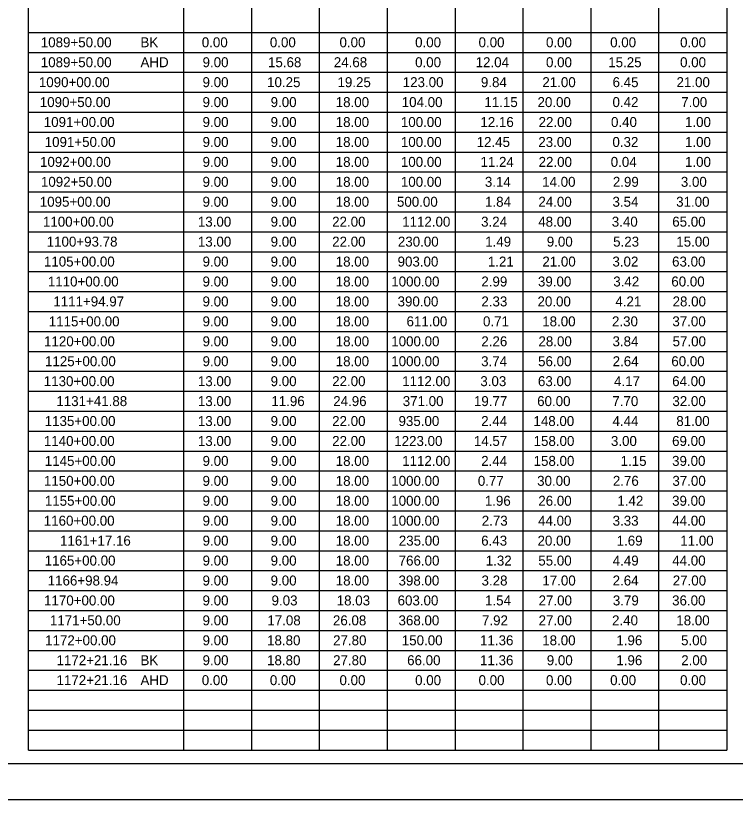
# Model space of a CAD drawing. Extents: x -61 to -14, y -133 to 32.
# Drawn here: x -45.51 to -35.4, y -16.67 to -5.66 of the extents above; entities that cross this region are included whole.
import ezdxf

# ---------------------------------------------------------------- set-up
doc = ezdxf.new("R2010")
doc.units = 0
for name, color, linetype in [('SH_Border', 7, 'Continuous'), ('SH_Cut_Line', 7, 'Continuous'), ('SH_Data', 7, 'Continuous'), ('SH_Text', 7, 'Continuous')]:
    doc.layers.add(name, color=color, linetype=linetype)

msp = doc.modelspace()

# ---------------------------------------------------------------- linework, layer by layer
at = {"layer": 'SH_Border'}
msp.add_lwpolyline([(-55.814, 4.834), (-23.814, 4.834), (-23.814, -16.166), (-55.814, -16.166)], close=True, dxfattribs=at)
at = {"layer": 'SH_Cut_Line'}
msp.add_lwpolyline([(-57.314, -16.666), (-23.314, -16.666), (-23.314, 5.334), (-57.314, 5.334)], close=True, dxfattribs=at)
at = {"layer": 'SH_Data'}
for p, q in [((-45.328, -5.893), (-35.523, -5.893)), ((-45.328, -6.173), (-35.523, -6.173)), ((-45.328, -6.453), (-35.523, -6.453)), ((-45.328, -6.733), (-35.523, -6.733)), ((-45.328, -7.013), (-35.523, -7.013)), ((-45.328, -7.293), (-35.523, -7.293)), ((-45.328, -7.573), (-35.523, -7.573)), ((-45.328, -7.853), (-35.523, -7.853)), ((-45.328, -8.133), (-35.523, -8.133)), ((-45.328, -8.413), (-35.523, -8.413)), ((-45.328, -8.693), (-35.523, -8.693)), ((-45.328, -8.973), (-35.523, -8.973)), ((-45.328, -9.253), (-35.523, -9.253)), ((-45.328, -9.533), (-35.523, -9.533)), ((-45.328, -9.813), (-35.523, -9.813)), ((-45.328, -10.093), (-35.523, -10.093)), ((-45.328, -10.373), (-35.523, -10.373)), ((-45.328, -10.653), (-35.523, -10.653)), ((-45.328, -10.933), (-35.523, -10.933)), ((-45.328, -11.213), (-35.523, -11.213)), ((-45.328, -11.493), (-35.523, -11.493)), ((-45.328, -11.773), (-35.523, -11.773)), ((-45.328, -12.053), (-35.523, -12.053)), ((-45.328, -12.333), (-35.523, -12.333)), ((-45.328, -12.613), (-35.523, -12.613)), ((-45.328, -12.893), (-35.523, -12.893)), ((-45.328, -13.173), (-35.523, -13.173)), ((-45.328, -13.453), (-35.523, -13.453)), ((-45.328, -13.733), (-35.523, -13.733)), ((-45.328, -14.013), (-35.523, -14.013)), ((-45.328, -14.293), (-35.523, -14.293)), ((-45.328, -14.573), (-35.523, -14.573)), ((-45.328, -14.853), (-35.523, -14.853)), ((-45.328, -15.133), (-35.523, -15.133)), ((-45.328, -15.413), (-35.523, -15.413)), ((-45.328, -15.693), (-35.523, -15.693))]:
    msp.add_line(p, q, dxfattribs=at)
at = {"layer": 'SH_Text'}
for p, q in [((-45.328, -15.973), (-45.328, 4.834)), ((-35.523, 4.834), (-35.523, -15.973)), ((-43.145, -15.973), (-43.145, 4.274)), ((-39.334, -15.973), (-39.334, 4.274)), ((-37.428, -15.973), (-37.428, 4.274)), ((-42.192, -15.973), (-42.192, 2.507)), ((-41.24, -15.973), (-41.24, 2.507)), ((-40.287, -15.973), (-40.287, 2.507)), ((-38.381, -15.973), (-38.381, 2.507)), ((-36.475, -15.973), (-36.475, 2.507)), ((-45.328, -15.973), (-35.523, -15.973))]:
    msp.add_line(p, q, dxfattribs=at)

# ---------------------------------------------------------------- texts
for s, p in [('1089+50.00', (-45.156, -6.102)), ('BK', (-43.756, -6.102)), ('0.00', (-42.895, -6.102)), ('0.00', (-41.939, -6.102)), ('0.00', (-40.961, -6.102)), ('0.00', (-39.899, -6.102)), ('0.00', (-39.008, -6.102)), ('0.00', (-38.061, -6.102)), ('0.00', (-37.16, -6.102)), ('0.00', (-36.178, -6.102)), ('1089+50.00', (-45.156, -6.382)), ('AHD', (-43.756, -6.382)), ('9.00', (-42.884, -6.382)), ('15.68', (-41.965, -6.382)), ('24.68', (-41.041, -6.382)), ('0.00', (-39.899, -6.382)), ('12.04', (-39.049, -6.382)), ('0.00', (-38.061, -6.382)), ('15.25', (-37.187, -6.382)), ('0.00', (-36.178, -6.382)), ('1090+00.00', (-45.183, -6.662)), ('9.00', (-42.884, -6.662)), ('10.25', (-41.978, -6.662)), ('19.25', (-40.989, -6.662)), ('123.00', (-40.073, -6.662)), ('9.84', (-38.975, -6.662)), ('21.00', (-38.112, -6.662)), ('6.45', (-37.126, -6.662)), ('21.00', (-36.228, -6.662)), ('1090+50.00', (-45.17, -6.942)), ('9.00', (-42.884, -6.942)), ('9.00', (-41.928, -6.942)), ('18.00', (-41.014, -6.942)), ('104.00', (-40.087, -6.942)), ('11.15', (-38.926, -6.942)), ('20.00', (-38.18, -6.942)), ('0.42', (-37.127, -6.942)), ('7.00', (-36.162, -6.942)), ('1091+00.00', (-45.114, -7.222)), ('9.00', (-42.884, -7.222)), ('9.00', (-41.928, -7.222)), ('18.00', (-41.014, -7.222)), ('100.00', (-40.099, -7.222)), ('12.16', (-38.982, -7.222)), ('22.00', (-38.165, -7.222)), ('0.40', (-37.148, -7.222)), ('1.00', (-36.109, -7.222)), ('1091+50.00', (-45.101, -7.502)), ('9.00', (-42.884, -7.502)), ('9.00', (-41.928, -7.502)), ('18.00', (-41.014, -7.502)), ('100.00', (-40.099, -7.502)), ('12.45', (-39.035, -7.502)), ('23.00', (-38.169, -7.502)), ('0.32', (-37.128, -7.502)), ('1.00', (-36.109, -7.502)), ('1092+00.00', (-45.167, -7.782)), ('9.00', (-42.884, -7.782)), ('9.00', (-41.928, -7.782)), ('18.00', (-41.014, -7.782)), ('100.00', (-40.099, -7.782)), ('11.24', (-38.981, -7.782)), ('22.00', (-38.165, -7.782)), ('0.04', (-37.152, -7.782)), ('1.00', (-36.109, -7.782)), ('1092+50.00', (-45.154, -8.062)), ('9.00', (-42.884, -8.062)), ('9.00', (-41.928, -8.062)), ('18.00', (-41.014, -8.062)), ('100.00', (-40.099, -8.062)), ('3.14', (-38.919, -8.062)), ('14.00', (-38.115, -8.062)), ('2.99', (-37.122, -8.062)), ('3.00', (-36.167, -8.062)), ('1095+00.00', (-45.17, -8.342)), ('9.00', (-42.884, -8.342)), ('9.00', (-41.928, -8.342)), ('18.00', (-41.014, -8.342)), ('500.00', (-40.154, -8.342)), ('1.84', (-38.917, -8.342)), ('24.00', (-38.168, -8.342)), ('3.54', (-37.127, -8.342)), ('31.00', (-36.233, -8.342)), ('1100+00.00', (-45.126, -8.622)), ('13.00', (-42.95, -8.622)), ('9.00', (-41.928, -8.622)), ('22.00', (-41.064, -8.622)), ('1112.00', (-40.081, -8.622)), ('3.24', (-38.972, -8.622)), ('48.00', (-38.17, -8.622)), ('3.40', (-37.137, -8.622)), ('65.00', (-36.288, -8.622)), ('1100+93.78', (-45.073, -8.902)), ('13.00', (-42.95, -8.902)), ('9.00', (-41.928, -8.902)), ('22.00', (-41.064, -8.902)), ('230.00', (-40.141, -8.902)), ('1.49', (-38.915, -8.902)), ('9.00', (-38.05, -8.902)), ('5.23', (-37.118, -8.902)), ('15.00', (-36.231, -8.902)), ('1105+00.00', (-45.112, -9.182)), ('9.00', (-42.884, -9.182)), ('9.00', (-41.928, -9.182)), ('18.00', (-41.014, -9.182)), ('903.00', (-40.145, -9.182)), ('1.21', (-38.878, -9.182)), ('21.00', (-38.112, -9.182)), ('3.02', (-37.128, -9.182)), ('63.00', (-36.29, -9.182)), ('1110+00.00', (-45.057, -9.462)), ('9.00', (-42.884, -9.462)), ('9.00', (-41.928, -9.462)), ('18.00', (-41.014, -9.462)), ('1000.00', (-40.234, -9.462)), ('2.99', (-38.969, -9.462)), ('39.00', (-38.174, -9.462)), ('3.42', (-37.116, -9.462)), ('60.00', (-36.301, -9.462)), ('1111+94.97', (-44.98, -9.742)), ('9.00', (-42.884, -9.742)), ('9.00', (-41.928, -9.742)), ('18.00', (-41.014, -9.742)), ('390.00', (-40.145, -9.742)), ('2.33', (-38.968, -9.742)), ('20.00', (-38.18, -9.742)), ('4.21', (-37.087, -9.742)), ('28.00', (-36.283, -9.742)), ('1115+00.00', (-45.044, -10.022)), ('9.00', (-42.884, -10.022)), ('9.00', (-41.928, -10.022)), ('18.00', (-41.014, -10.022)), ('611.00', (-40.02, -10.022)), ('0.71', (-38.946, -10.022)), ('18.00', (-38.114, -10.022)), ('2.30', (-37.134, -10.022)), ('37.00', (-36.286, -10.022)), ('1120+00.00', (-45.11, -10.302)), ('9.00', (-42.884, -10.302)), ('9.00', (-41.928, -10.302)), ('18.00', (-41.014, -10.302)), ('1000.00', (-40.234, -10.302)), ('2.26', (-38.969, -10.302)), ('28.00', (-38.167, -10.302)), ('3.84', (-37.127, -10.302)), ('57.00', (-36.283, -10.302)), ('1125+00.00', (-45.097, -10.582)), ('9.00', (-42.884, -10.582)), ('9.00', (-41.928, -10.582)), ('18.00', (-41.014, -10.582)), ('1000.00', (-40.234, -10.582)), ('3.74', (-38.972, -10.582)), ('56.00', (-38.172, -10.582)), ('2.64', (-37.125, -10.582)), ('60.00', (-36.301, -10.582)), ('1130+00.00', (-45.114, -10.862)), ('13.00', (-42.95, -10.862)), ('9.00', (-41.928, -10.862)), ('22.00', (-41.064, -10.862)), ('1112.00', (-40.081, -10.862)), ('3.03', (-38.983, -10.862)), ('63.00', (-38.174, -10.862)), ('4.17', (-37.105, -10.862)), ('64.00', (-36.289, -10.862)), ('1131+41.88', (-44.937, -11.142)), ('13.00', (-42.95, -11.142)), ('11.96', (-41.918, -11.142)), ('24.96', (-41.049, -11.142)), ('371.00', (-40.073, -11.142)), ('19.77', (-39.073, -11.142)), ('60.00', (-38.185, -11.142)), ('7.70', (-37.129, -11.142)), ('32.00', (-36.286, -11.142)), ('1135+00.00', (-45.101, -11.422)), ('13.00', (-42.95, -11.422)), ('9.00', (-41.928, -11.422)), ('22.00', (-41.064, -11.422)), ('935.00', (-40.132, -11.422)), ('2.44', (-38.971, -11.422)), ('148.00', (-38.237, -11.422)), ('4.44', (-37.127, -11.422)), ('81.00', (-36.231, -11.422)), ('1140+00.00', (-45.113, -11.702)), ('13.00', (-42.95, -11.702)), ('9.00', (-41.928, -11.702)), ('22.00', (-41.064, -11.702)), ('1223.00', (-40.192, -11.702)), ('14.57', (-39.074, -11.702)), ('158.00', (-38.235, -11.702)), ('3.00', (-37.149, -11.702)), ('69.00', (-36.29, -11.702)), ('1145+00.00', (-45.1, -11.982)), ('9.00', (-42.884, -11.982)), ('9.00', (-41.928, -11.982)), ('18.00', (-41.014, -11.982)), ('1112.00', (-40.081, -11.982)), ('2.44', (-38.971, -11.982)), ('158.00', (-38.235, -11.982)), ('1.15', (-37.013, -11.982)), ('39.00', (-36.29, -11.982)), ('1150+00.00', (-45.112, -12.262)), ('9.00', (-42.884, -12.262)), ('9.00', (-41.928, -12.262)), ('18.00', (-41.014, -12.262)), ('1000.00', (-40.234, -12.262)), ('0.77', (-39.018, -12.262)), ('30.00', (-38.185, -12.262)), ('2.76', (-37.122, -12.262)), ('37.00', (-36.286, -12.262)), ('1155+00.00', (-45.099, -12.542)), ('9.00', (-42.884, -12.542)), ('9.00', (-41.928, -12.542)), ('18.00', (-41.014, -12.542)), ('1000.00', (-40.234, -12.542)), ('1.96', (-38.92, -12.542)), ('26.00', (-38.169, -12.542)), ('1.42', (-37.059, -12.542)), ('39.00', (-36.29, -12.542)), ('1160+00.00', (-45.114, -12.822)), ('9.00', (-42.884, -12.822)), ('9.00', (-41.928, -12.822)), ('18.00', (-41.014, -12.822)), ('1000.00', (-40.234, -12.822)), ('2.73', (-38.963, -12.822)), ('44.00', (-38.172, -12.822)), ('3.33', (-37.125, -12.822)), ('44.00', (-36.288, -12.822)), ('1161+17.16', (-44.886, -13.102)), ('9.00', (-42.884, -13.102)), ('9.00', (-41.928, -13.102)), ('18.00', (-41.014, -13.102)), ('235.00', (-40.128, -13.102)), ('6.43', (-38.971, -13.102)), ('20.00', (-38.18, -13.102)), ('1.69', (-37.069, -13.102)), ('11.00', (-36.175, -13.102)), ('1165+00.00', (-45.101, -13.382)), ('9.00', (-42.884, -13.382)), ('9.00', (-41.928, -13.382)), ('18.00', (-41.014, -13.382)), ('766.00', (-40.13, -13.382)), ('1.32', (-38.907, -13.382)), ('55.00', (-38.169, -13.382)), ('4.49', (-37.124, -13.382)), ('44.00', (-36.288, -13.382)), ('1166+98.94', (-45.059, -13.662)), ('9.00', (-42.884, -13.662)), ('9.00', (-41.928, -13.662)), ('18.00', (-41.014, -13.662)), ('398.00', (-40.132, -13.662)), ('3.28', (-38.966, -13.662)), ('17.00', (-38.112, -13.662)), ('2.64', (-37.125, -13.662)), ('27.00', (-36.281, -13.662)), ('1170+00.00', (-45.11, -13.942)), ('9.00', (-42.884, -13.942)), ('9.03', (-41.915, -13.942)), ('18.03', (-41, -13.942)), ('603.00', (-40.145, -13.942)), ('1.54', (-38.917, -13.942)), ('27.00', (-38.165, -13.942)), ('3.79', (-37.122, -13.942)), ('36.00', (-36.29, -13.942)), ('1171+50.00', (-45.028, -14.222)), ('9.00', (-42.884, -14.222)), ('17.08', (-41.974, -14.222)), ('26.08', (-41.053, -14.222)), ('368.00', (-40.132, -14.222)), ('7.92', (-38.96, -14.222)), ('27.00', (-38.165, -14.222)), ('2.40', (-37.133, -14.222)), ('18.00', (-36.231, -14.222)), ('1172+00.00', (-45.095, -14.502)), ('9.00', (-42.884, -14.502)), ('18.80', (-41.978, -14.502)), ('27.80', (-41.051, -14.502)), ('150.00', (-40.086, -14.502)), ('11.36', (-38.987, -14.502)), ('18.00', (-38.114, -14.502)), ('1.96', (-37.073, -14.502)), ('5.00', (-36.164, -14.502)), ('1172+21.16', (-44.935, -14.782)), ('9.00', (-42.884, -14.782)), ('18.80', (-41.978, -14.782)), ('27.80', (-41.051, -14.782)), ('66.00', (-40.011, -14.782)), ('11.36', (-38.987, -14.782)), ('9.00', (-38.05, -14.782)), ('1.96', (-37.073, -14.782)), ('2.00', (-36.162, -14.782)), ('BK', (-43.756, -14.782)), ('1172+21.16', (-44.935, -15.062)), ('AHD', (-43.756, -15.062)), ('0.00', (-42.895, -15.062)), ('0.00', (-41.939, -15.062)), ('0.00', (-40.961, -15.062)), ('0.00', (-39.899, -15.062)), ('0.00', (-39.008, -15.062)), ('0.00', (-38.061, -15.062)), ('0.00', (-37.16, -15.062)), ('0.00', (-36.178, -15.062))]:
    msp.add_text(s, height=0.14, dxfattribs=at).set_placement(p)

doc.saveas('drawing.dxf')
